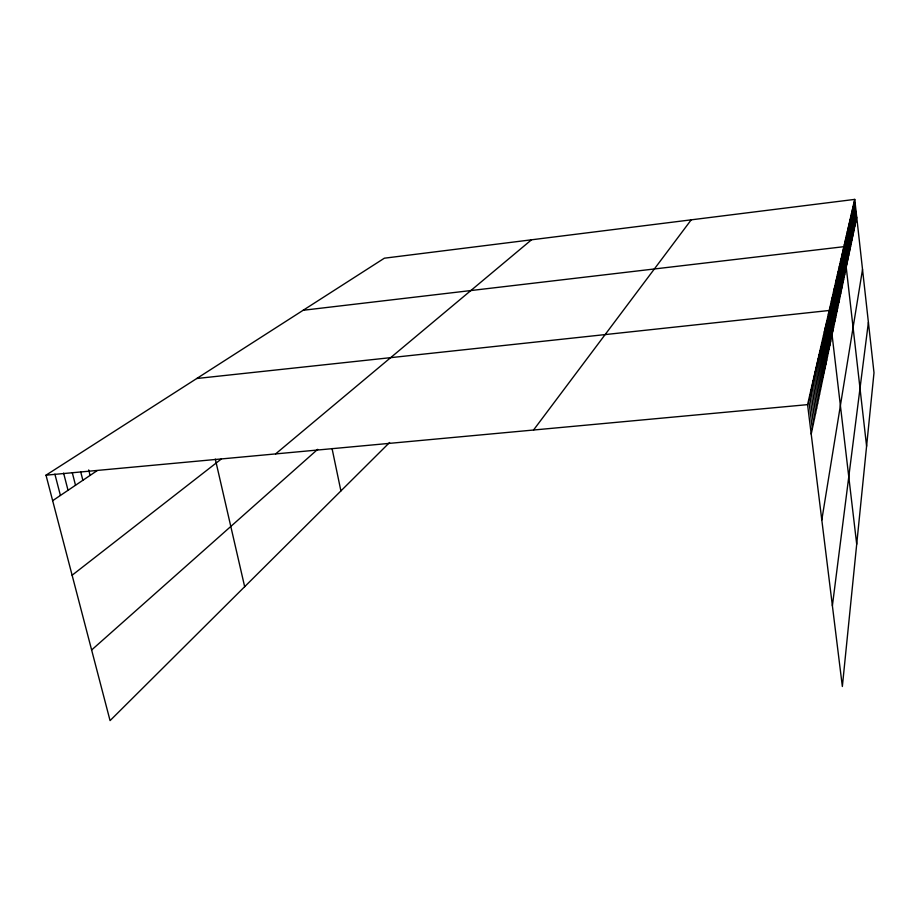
<?xml version="1.0" encoding="UTF-8"?>
<svg xmlns="http://www.w3.org/2000/svg" width="920" height="920" viewBox="0 0 920 920"><rect width="100%" height="100%" fill="white"/><g stroke="black" fill="none" stroke-linecap="round" stroke-linejoin="round"><path stroke-width="1.38" d="M832.393 605.74L868.399 322.334M821.801 519.961L862.523 269.445M811.21 434.091L856.727 217.166M854.749 199.387L874 372.749L842.352 686.492L807.576 404.639L854.749 199.387L384.364 258.198L46 475.18L110.066 720.613L389.597 442.497M533.542 430.019L691.219 219.834M91.632 649.98L317.699 449.328M275.597 453.916L531.507 239.798M72.117 575.23L221.363 458.976M52.658 500.687L97.198 470.603M303.163 310.27L843.881 246.686L866.594 446.223M196.754 378.511L829.207 310.488L856.704 544.214M46 475.18L807.576 404.639M54.889 474.145L60.409 495.454M63.606 473.133L68.034 490.303M72.323 472.799L75.509 485.254M80.764 472.052L82.869 480.286M88.711 469.947L90.091 475.398M215.303 459.091L244.662 586.695M332.051 448.523L340.906 490.935M810.957 389.896L814.464 418.542M809.853 394.714L813.406 423.625M808.726 399.625L812.314 428.8M817.167 362.917L820.444 390.08M816.178 367.206L819.49 394.599M815.178 371.565L818.524 399.199M814.154 376.015L817.546 403.891M813.107 380.546L816.534 408.687M812.049 385.181L815.511 413.563M823.561 335.075L826.608 360.674M822.698 338.836L825.78 364.653M821.813 342.677L824.929 368.702M820.916 346.575L824.067 372.818M820.007 350.543L823.181 377.016M819.076 354.591L822.284 381.294M818.121 358.719L821.376 385.641M829.966 307.211L832.784 331.234M828.448 313.823L831.323 338.226M827.666 317.216L830.564 341.815M826.873 320.666L829.805 345.46M826.068 324.173L829.023 349.163M825.251 327.75L828.23 352.935M824.412 331.384L827.425 356.776M836.222 279.967L838.833 302.438M835.578 282.808L838.2 305.44M834.911 285.695L837.556 308.487M834.244 288.615L836.912 311.592M833.554 291.594L836.257 314.732M832.864 294.618L835.578 317.929M832.151 297.689L834.9 321.172M831.438 300.805L834.21 324.472M830.702 303.979L833.508 327.83M842.789 251.401L845.169 272.228M842.237 253.816L844.629 274.781M841.673 256.266L844.088 277.368M841.11 258.738L843.536 279.99M840.523 261.257L842.984 282.658M839.937 263.81L842.409 285.361M839.35 266.409L841.834 288.098M838.741 269.042L841.259 290.881M838.131 271.71L840.661 293.71M837.499 274.424L840.063 296.573M836.866 277.173L839.454 299.483M849.275 223.192L851.437 242.374M848.815 225.193L850.988 244.49M848.355 227.217L850.54 246.629M847.883 229.264L850.08 248.802M847.4 231.345L849.62 250.999M846.918 233.45L849.16 253.23M846.434 235.577L848.688 255.484M845.928 237.739L848.206 257.772M845.434 239.936L847.722 260.095M844.916 242.155L847.228 262.441M844.399 244.398L846.722 264.822M843.341 249.032L845.698 269.721M854.358 201.089L856.347 218.971M853.967 202.814L855.968 220.788M853.564 204.55L855.577 222.64M853.162 206.321L855.186 224.503M852.748 208.104L854.783 226.389M852.334 209.909L854.381 228.309M851.908 211.738L853.978 230.242M851.483 213.589L853.564 232.196M851.057 215.464L853.15 234.186M850.62 217.361L852.736 236.198M850.172 219.282L852.299 238.234M849.735 221.225L851.874 240.292"/></g></svg>
